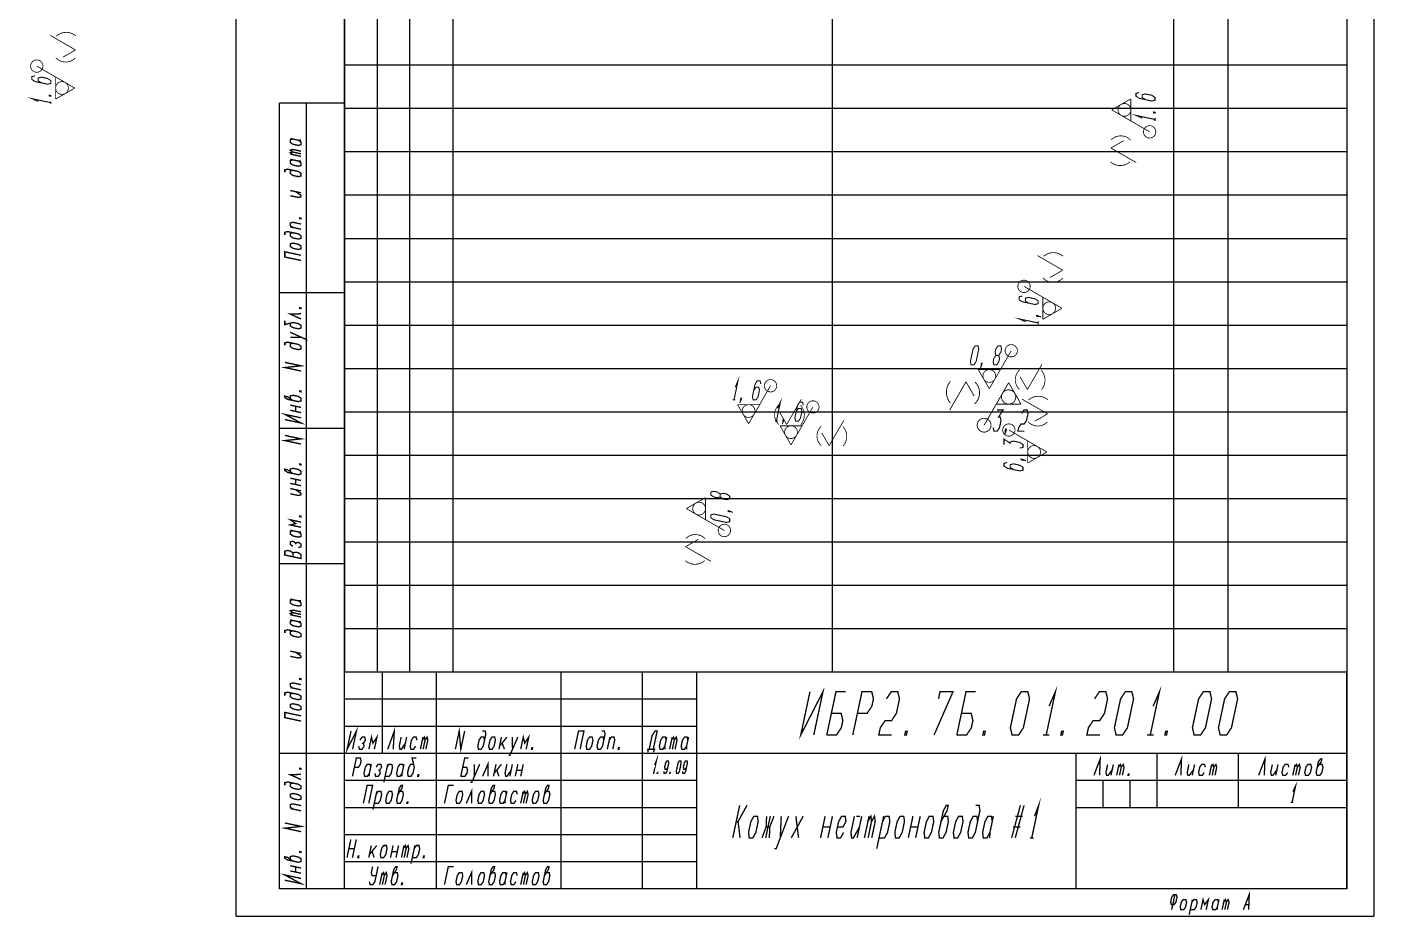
# Model space of a CAD drawing. Header units: millimetres. Extents: x -39 to 256, y 0 to 297.
# Drawn here: x -38.6 to 210, y 0 to 164.1 of the extents above; entities that cross this region are included whole.
import ezdxf

# ---------------------------------------------------------------- set-up
doc = ezdxf.new("R2010")
doc.units = ezdxf.units.MM
doc.header["$LTSCALE"] = 19.36
doc.layers.get('0').update_dxf_attribs({"linetype": 'CONTINUOUS'})
doc.layers.add('ALL_SURF_FIN', color=7, linetype='CONTINUOUS')

# ---------------------------------------------------------------- blocks, each defined once
blk = doc.blocks.new('SF0_BL0', base_point=(-33.45, 156.18))
at = {"layer": 'ALL_SURF_FIN', "color": 7, "linetype": 'CONTINUOUS', "const_width": 0.146}
for points in [[(-29.64, 159.83), (-34.31, 162.53)], [(-29.64, 159.83), (-31.99, 158.48)], [(-29.78, 152.8), (-36.79, 156.85)], [(-33.31, 150.76), (-33.31, 154.84)], [(-29.78, 152.8), (-33.31, 150.76)]]:
    blk.add_lwpolyline(points, dxfattribs=at)
for points in [[(-29.58, 162.42, 0.372459), (-33.17, 162.39)], [(-33.27, 158.39, 0.433164), (-29.66, 158.35)]]:
    blk.add_lwpolyline(points, format="xyb", dxfattribs=at)
for points in [[(-37.93, 156.85, 1), (-35.65, 156.85, 1)], [(-33.31, 152.8, 1), (-30.96, 152.8, 1)]]:
    blk.add_lwpolyline(points, format="xyb", close=True, dxfattribs=at)
at = {"layer": 'ALL_SURF_FIN', "color": 2, "linetype": 'CONTINUOUS', "const_width": 0.194}
for points in [[(-37.11, 155.05), (-37.69, 154.91), (-37.69, 154.39), (-37.11, 154), (-34.77, 153.51), (-34.19, 153.64), (-34.19, 154.17), (-34.77, 154.56), (-35.94, 154.8), (-36.52, 154.66), (-36.52, 154.14), (-35.94, 153.75)], [(-36.52, 150.33), (-37.69, 150.84), (-34.19, 150.1)], [(-34.19, 151.41), (-34.19, 151.28), (-34.48, 151.34), (-34.48, 151.47), (-34.19, 151.41)], [(-34.19, 149.84), (-34.19, 150.36)]]:
    blk.add_lwpolyline(points, dxfattribs=at)
blk = doc.blocks.new('SF0_BL1', base_point=(-33.74, 153.34))
at = {"layer": 'ALL_SURF_FIN', "color": 2, "linetype": 'CONTINUOUS'}
for points, const_width in [([(-29.78, 152.8), (-36.79, 156.85)], 0.146), ([(-37.11, 155.05), (-37.69, 154.91), (-37.69, 154.39), (-37.11, 154), (-34.77, 153.51), (-34.19, 153.64), (-34.19, 154.17), (-34.77, 154.56), (-35.94, 154.8), (-36.52, 154.66), (-36.52, 154.14), (-35.94, 153.75)], 0.194), ([(-29.78, 152.8), (-33.31, 150.76)], 0.146), ([(-36.52, 150.33), (-37.69, 150.84), (-34.19, 150.1)], 0.194), ([(-34.19, 151.41), (-34.19, 151.28), (-34.48, 151.34), (-34.48, 151.47), (-34.19, 151.41)], 0.194), ([(-34.19, 149.84), (-34.19, 150.36)], 0.194)]:
    blk.add_lwpolyline(points, dxfattribs=dict(at, const_width=const_width))
blk = doc.blocks.new('SF1_BL2', base_point=(165.25, 145.5))
at = {"layer": 'ALL_SURF_FIN', "color": 2, "linetype": 'CONTINUOUS', "const_width": 0.194}
for points in [[(166.65, 151.96), (166.07, 151.82), (166.07, 151.29), (166.65, 150.91), (168.98, 150.41), (169.57, 150.55), (169.57, 151.07), (168.98, 151.46), (167.82, 151.71), (167.23, 151.57), (167.23, 151.04), (167.82, 150.66)], [(167.23, 147.24), (166.07, 147.75), (169.57, 147)], [(169.57, 148.32), (169.57, 148.19), (169.28, 148.25), (169.28, 148.38), (169.57, 148.32)], [(169.57, 146.74), (169.57, 147.27)]]:
    blk.add_lwpolyline(points, dxfattribs=at)
at = {"layer": 'ALL_SURF_FIN', "color": 7, "linetype": 'CONTINUOUS', "const_width": 0.146}
for points in [[(161.58, 148.77), (165.11, 150.8)], [(165.11, 150.8), (165.11, 146.73)], [(161.58, 148.77), (168.59, 144.72)], [(161.44, 141.73), (163.79, 143.09)], [(161.44, 141.73), (166.11, 139.04)]]:
    blk.add_lwpolyline(points, dxfattribs=at)
for points in [[(162.76, 148.77, 1), (165.11, 148.77, 1)], [(167.45, 144.72, 1), (169.73, 144.72, 1)]]:
    blk.add_lwpolyline(points, format="xyb", close=True, dxfattribs=at)
for points in [[(165.07, 143.18, 0.433164), (161.46, 143.21)], [(161.38, 139.15, 0.372459), (164.97, 139.18)]]:
    blk.add_lwpolyline(points, format="xyb", dxfattribs=at)
blk = doc.blocks.new('SF1_BL3', base_point=(165.57, 148.34))
at = {"layer": 'ALL_SURF_FIN', "color": 2, "linetype": 'CONTINUOUS'}
for points, const_width in [([(166.65, 151.96), (166.07, 151.82), (166.07, 151.29), (166.65, 150.91), (168.98, 150.41), (169.57, 150.55), (169.57, 151.07), (168.98, 151.46), (167.82, 151.71), (167.23, 151.57), (167.23, 151.04), (167.82, 150.66)], 0.194), ([(161.58, 148.77), (165.11, 150.8)], 0.146), ([(161.58, 148.77), (168.59, 144.72)], 0.146), ([(167.23, 147.24), (166.07, 147.75), (169.57, 147)], 0.194), ([(169.57, 148.32), (169.57, 148.19), (169.28, 148.25), (169.28, 148.38), (169.57, 148.32)], 0.194), ([(169.57, 146.74), (169.57, 147.27)], 0.194)]:
    blk.add_lwpolyline(points, dxfattribs=dict(at, const_width=const_width))
blk = doc.blocks.new('SF4_BL6', base_point=(105.79, 90.61))
at = {"layer": 'ALL_SURF_FIN', "color": 2, "linetype": 'CONTINUOUS', "const_width": 0.194}
for points in [[(99.94, 93.68), (100.45, 94.85), (99.71, 91.35)], [(104.66, 94.26), (104.52, 94.85), (104, 94.85), (103.61, 94.26), (103.11, 91.93), (103.25, 91.35), (103.78, 91.35), (104.16, 91.93), (104.41, 93.1), (104.27, 93.68), (103.75, 93.68), (103.36, 93.1)], [(99.45, 91.35), (99.97, 91.35)], [(101.02, 91.35), (100.89, 91.35), (100.95, 91.64), (101.08, 91.64), (101.02, 91.35), (100.77, 90.76)]]:
    blk.add_lwpolyline(points, dxfattribs=at)
at = {"layer": 'ALL_SURF_FIN', "color": 7, "linetype": 'CONTINUOUS', "const_width": 0.146}
for points in [[(105.32, 93.95, 1), (107.59, 93.95, 1)], [(101.23, 89.29, 1), (103.58, 89.29, 1)]]:
    blk.add_lwpolyline(points, format="xyb", close=True, dxfattribs=at)
for points in [[(102.41, 86.94), (106.45, 93.95)], [(102.41, 86.94), (100.37, 90.46)], [(100.37, 90.46), (104.44, 90.46)], [(109.44, 86.8), (112.14, 91.47)], [(109.44, 86.8), (108.08, 89.15)]]:
    blk.add_lwpolyline(points, dxfattribs=at)
for points in [[(108, 90.42, 0.433164), (107.96, 86.82)], [(112.03, 86.73, 0.372459), (112, 90.33)]]:
    blk.add_lwpolyline(points, format="xyb", dxfattribs=at)
blk = doc.blocks.new('SF4_BL7', base_point=(102.95, 90.89))
at = {"layer": 'ALL_SURF_FIN', "color": 2, "linetype": 'CONTINUOUS'}
for points, const_width in [([(99.94, 93.68), (100.45, 94.85), (99.71, 91.35)], 0.194), ([(104.66, 94.26), (104.52, 94.85), (104, 94.85), (103.61, 94.26), (103.11, 91.93), (103.25, 91.35), (103.78, 91.35), (104.16, 91.93), (104.41, 93.1), (104.27, 93.68), (103.75, 93.68), (103.36, 93.1)], 0.194), ([(102.41, 86.94), (106.45, 93.95)], 0.146), ([(99.45, 91.35), (99.97, 91.35)], 0.194), ([(102.41, 86.94), (100.37, 90.46)], 0.146), ([(101.02, 91.35), (100.89, 91.35), (100.95, 91.64), (101.08, 91.64), (101.02, 91.35), (100.77, 90.76)], 0.194)]:
    blk.add_lwpolyline(points, dxfattribs=dict(at, const_width=const_width))
blk = doc.blocks.new('SF3_BL8', base_point=(97.96, 94.52))
at = {"layer": 'ALL_SURF_FIN', "color": 2, "linetype": 'CONTINUOUS', "const_width": 0.194}
for points in [[(92.11, 97.59), (92.62, 98.76), (91.88, 95.26)], [(96.83, 98.17), (96.69, 98.76), (96.16, 98.76), (95.78, 98.17), (95.28, 95.84), (95.42, 95.26), (95.95, 95.26), (96.33, 95.84), (96.58, 97.01), (96.44, 97.59), (95.92, 97.59), (95.53, 97.01)], [(91.61, 95.26), (92.14, 95.26)], [(93.19, 95.26), (93.06, 95.26), (93.12, 95.55), (93.25, 95.55), (93.19, 95.26), (92.93, 94.67)]]:
    blk.add_lwpolyline(points, dxfattribs=at)
at = {"layer": 'ALL_SURF_FIN', "color": 7, "linetype": 'CONTINUOUS', "const_width": 0.146}
for points in [[(94.58, 90.85), (98.62, 97.86)], [(101.61, 90.71), (104.31, 95.38)], [(94.58, 90.85), (92.54, 94.38)], [(92.54, 94.38), (96.61, 94.38)], [(101.61, 90.71), (100.25, 93.06)]]:
    blk.add_lwpolyline(points, dxfattribs=at)
for points in [[(97.48, 97.86, 1), (99.76, 97.86, 1)], [(93.4, 93.2, 1), (95.75, 93.2, 1)]]:
    blk.add_lwpolyline(points, format="xyb", close=True, dxfattribs=at)
for points in [[(100.17, 94.33, 0.433164), (100.13, 90.73)], [(104.2, 90.65, 0.372459), (104.17, 94.24)]]:
    blk.add_lwpolyline(points, format="xyb", dxfattribs=at)
blk = doc.blocks.new('SF3_BL9', base_point=(95.12, 94.8))
at = {"layer": 'ALL_SURF_FIN', "color": 2, "linetype": 'CONTINUOUS'}
for points, const_width in [([(92.11, 97.59), (92.62, 98.76), (91.88, 95.26)], 0.194), ([(94.58, 90.85), (98.62, 97.86)], 0.146), ([(96.83, 98.17), (96.69, 98.76), (96.16, 98.76), (95.78, 98.17), (95.28, 95.84), (95.42, 95.26), (95.95, 95.26), (96.33, 95.84), (96.58, 97.01), (96.44, 97.59), (95.92, 97.59), (95.53, 97.01)], 0.194), ([(91.61, 95.26), (92.14, 95.26)], 0.194), ([(93.19, 95.26), (93.06, 95.26), (93.12, 95.55), (93.25, 95.55), (93.19, 95.26), (92.93, 94.67)], 0.194), ([(94.58, 90.85), (92.54, 94.38)], 0.146)]:
    blk.add_lwpolyline(points, dxfattribs=dict(at, const_width=const_width))
blk = doc.blocks.new('SF5_BL10', base_point=(86.97, 71.92))
at = {"layer": 'ALL_SURF_FIN', "color": 7, "linetype": 'CONTINUOUS', "const_width": 0.146}
for points in [[(83.09, 75.19), (86.62, 77.23)], [(86.62, 77.23), (86.62, 73.16)], [(83.09, 75.19), (90.1, 71.15)], [(82.95, 68.16), (85.3, 69.52)], [(82.95, 68.16), (87.62, 65.46)]]:
    blk.add_lwpolyline(points, dxfattribs=at)
at = {"layer": 'ALL_SURF_FIN', "color": 2, "linetype": 'CONTINUOUS', "const_width": 0.194}
for points in [[(89.33, 77.87), (88.74, 78.26), (88.16, 78.38), (87.58, 78.24), (87.58, 77.72), (88.16, 77.33), (88.74, 77.21), (89.33, 77.35)], [(91.08, 76.97), (91.08, 77.5), (90.49, 77.89), (89.91, 78.01), (89.33, 77.87), (89.33, 77.35), (89.91, 76.96), (90.49, 76.84), (91.08, 76.97)], [(91.08, 74.74), (91.08, 74.61), (90.79, 74.67), (90.79, 74.81), (91.08, 74.74), (91.66, 74.49)], [(91.08, 72.77), (90.49, 72.64), (88.16, 73.13), (87.58, 73.52), (87.58, 74.04), (88.16, 74.18), (90.49, 73.69), (91.08, 73.3), (91.08, 72.77)]]:
    blk.add_lwpolyline(points, dxfattribs=at)
at = {"layer": 'ALL_SURF_FIN', "color": 7, "linetype": 'CONTINUOUS', "const_width": 0.146}
for points in [[(84.27, 75.19, 1), (86.62, 75.19, 1)], [(88.96, 71.15, 1), (91.24, 71.15, 1)]]:
    blk.add_lwpolyline(points, format="xyb", close=True, dxfattribs=at)
for points in [[(86.58, 69.6, 0.433164), (82.97, 69.64)], [(82.89, 65.57, 0.372459), (86.48, 65.6)]]:
    blk.add_lwpolyline(points, format="xyb", dxfattribs=at)
blk = doc.blocks.new('SF5_BL11', base_point=(87.38, 74.76))
at = {"layer": 'ALL_SURF_FIN', "color": 2, "linetype": 'CONTINUOUS'}
for points, const_width in [([(83.09, 75.19), (86.62, 77.23)], 0.146), ([(89.33, 77.87), (88.74, 78.26), (88.16, 78.38), (87.58, 78.24), (87.58, 77.72), (88.16, 77.33), (88.74, 77.21), (89.33, 77.35)], 0.194), ([(91.08, 76.97), (91.08, 77.5), (90.49, 77.89), (89.91, 78.01), (89.33, 77.87), (89.33, 77.35), (89.91, 76.96), (90.49, 76.84), (91.08, 76.97)], 0.194), ([(83.09, 75.19), (90.1, 71.15)], 0.146), ([(91.08, 74.74), (91.08, 74.61), (90.79, 74.67), (90.79, 74.81), (91.08, 74.74), (91.66, 74.49)], 0.194), ([(91.08, 72.77), (90.49, 72.64), (88.16, 73.13), (87.58, 73.52), (87.58, 74.04), (88.16, 74.18), (90.49, 73.69), (91.08, 73.3), (91.08, 72.77)], 0.194)]:
    blk.add_lwpolyline(points, dxfattribs=dict(at, const_width=const_width))
blk = doc.blocks.new('SF6_BL12', base_point=(142.11, 100.98))
at = {"layer": 'ALL_SURF_FIN', "color": 2, "linetype": 'CONTINUOUS', "const_width": 0.194}
for points in [[(135.64, 101.71), (135.5, 102.3), (136, 104.63), (136.38, 105.21), (136.91, 105.21), (137.05, 104.63), (136.55, 102.3), (136.17, 101.71), (135.64, 101.71)], [(140.74, 103.46), (141.12, 104.05), (141.25, 104.63), (141.11, 105.21), (140.58, 105.21), (140.2, 104.63), (140.07, 104.05), (140.21, 103.46)], [(137.61, 101.71), (137.48, 101.71), (137.54, 102.01), (137.67, 102.01), (137.61, 101.71), (137.35, 101.13)], [(139.84, 101.71), (140.37, 101.71), (140.75, 102.3), (140.88, 102.88), (140.74, 103.46), (140.21, 103.46), (139.83, 102.88), (139.7, 102.3), (139.84, 101.71)]]:
    blk.add_lwpolyline(points, dxfattribs=at)
at = {"layer": 'ALL_SURF_FIN', "color": 7, "linetype": 'CONTINUOUS', "const_width": 0.146}
for points in [[(141.91, 104.32, 1), (144.18, 104.32, 1)], [(137.82, 99.66, 1), (140.17, 99.66, 1)]]:
    blk.add_lwpolyline(points, format="xyb", close=True, dxfattribs=at)
for points in [[(139, 97.31), (143.04, 104.32)], [(139, 97.31), (136.96, 100.83)], [(136.96, 100.83), (141.03, 100.83)], [(146.03, 97.17), (144.67, 99.52)], [(146.03, 97.17), (148.73, 101.84)]]:
    blk.add_lwpolyline(points, dxfattribs=at)
for points in [[(144.59, 100.79, 0.433164), (144.55, 97.19)], [(148.62, 97.1, 0.372459), (148.59, 100.7)]]:
    blk.add_lwpolyline(points, format="xyb", dxfattribs=at)
blk = doc.blocks.new('SF6_BL13', base_point=(139.27, 101.26))
at = {"layer": 'ALL_SURF_FIN', "color": 2, "linetype": 'CONTINUOUS'}
for points, const_width in [([(135.64, 101.71), (135.5, 102.3), (136, 104.63), (136.38, 105.21), (136.91, 105.21), (137.05, 104.63), (136.55, 102.3), (136.17, 101.71), (135.64, 101.71)], 0.194), ([(140.74, 103.46), (141.12, 104.05), (141.25, 104.63), (141.11, 105.21), (140.58, 105.21), (140.2, 104.63), (140.07, 104.05), (140.21, 103.46)], 0.194), ([(137.61, 101.71), (137.48, 101.71), (137.54, 102.01), (137.67, 102.01), (137.61, 101.71), (137.35, 101.13)], 0.194), ([(139, 97.31), (143.04, 104.32)], 0.146), ([(139.84, 101.71), (140.37, 101.71), (140.75, 102.3), (140.88, 102.88), (140.74, 103.46), (140.21, 103.46), (139.83, 102.88), (139.7, 102.3), (139.84, 101.71)], 0.194), ([(139, 97.31), (136.96, 100.83)], 0.146)]:
    blk.add_lwpolyline(points, dxfattribs=dict(at, const_width=const_width))
blk = doc.blocks.new('SF7_BL14', base_point=(138.61, 93.74))
at = {"layer": 'ALL_SURF_FIN', "color": 7, "linetype": 'CONTINUOUS', "const_width": 0.163}
for points in [[(131.8, 98.65), (131.45, 98.14), (131.2, 97.56), (131.08, 96.95), (131.09, 96.32), (131.22, 95.71), (131.47, 95.14), (131.83, 94.63)], [(134.69, 98.58), (131.68, 93.35)], [(134.69, 98.58), (136.21, 95.95)], [(136.31, 94.53), (136.68, 94.95), (136.96, 95.44), (137.14, 95.97), (137.2, 96.53), (137.15, 97.1), (136.99, 97.64), (136.72, 98.13), (136.35, 98.56)], [(142.57, 98.43), (138.04, 90.58)], [(142.57, 98.43), (144.85, 94.48)], [(144.85, 94.48), (140.29, 94.48)]]:
    blk.add_lwpolyline(points, dxfattribs=at)
for points in [[(141.25, 95.79, 1), (143.88, 95.79, 1)], [(136.76, 90.58, 1), (139.31, 90.58, 1)]]:
    blk.add_lwpolyline(points, format="xyb", close=True, dxfattribs=at)
at = {"layer": 'ALL_SURF_FIN', "color": 2, "linetype": 'CONTINUOUS', "const_width": 0.218}
for points in [[(140.4, 93.4), (141.57, 93.4), (140.71, 92.1), (141, 92.1), (141.16, 91.45), (140.88, 90.14), (140.45, 89.49), (139.86, 89.49), (139.7, 90.14)], [(144.96, 92.75), (145.39, 93.4), (145.98, 93.4), (146.14, 92.75), (145.86, 91.45), (145.43, 90.79), (144.84, 90.79), (144.41, 90.14), (144.27, 89.49), (145.44, 89.49)], [(142.06, 89.49), (141.92, 89.49), (141.99, 89.81), (142.13, 89.81), (142.06, 89.49), (141.78, 88.83)]]:
    blk.add_lwpolyline(points, dxfattribs=at)
blk = doc.blocks.new('SF7_BL15', base_point=(142.09, 93.63))
at = {"layer": 'ALL_SURF_FIN', "color": 2, "linetype": 'CONTINUOUS'}
for points, const_width in [([(142.57, 98.43), (138.04, 90.58)], 0.163), ([(142.57, 98.43), (144.85, 94.48)], 0.163), ([(140.4, 93.4), (141.57, 93.4), (140.71, 92.1), (141, 92.1), (141.16, 91.45), (140.88, 90.14), (140.45, 89.49), (139.86, 89.49), (139.7, 90.14)], 0.218), ([(144.96, 92.75), (145.39, 93.4), (145.98, 93.4), (146.14, 92.75), (145.86, 91.45), (145.43, 90.79), (144.84, 90.79), (144.41, 90.14), (144.27, 89.49), (145.44, 89.49)], 0.218), ([(142.06, 89.49), (141.92, 89.49), (141.99, 89.81), (142.13, 89.81), (142.06, 89.49), (141.78, 88.83)], 0.218)]:
    blk.add_lwpolyline(points, dxfattribs=dict(at, const_width=const_width))
blk = doc.blocks.new('SF8_BL16', base_point=(148.74, 115.54))
at = {"layer": 'ALL_SURF_FIN', "color": 7, "linetype": 'CONTINUOUS', "const_width": 0.146}
for points in [[(152.55, 119.19), (147.87, 121.89)], [(152.55, 119.19), (150.2, 117.83)], [(152.41, 112.16), (145.4, 116.2)], [(148.88, 110.12), (148.88, 114.19)], [(152.41, 112.16), (148.88, 110.12)]]:
    blk.add_lwpolyline(points, dxfattribs=at)
for points in [[(152.61, 121.77, 0.372459), (149.02, 121.74)], [(148.92, 117.75, 0.433164), (152.53, 117.71)]]:
    blk.add_lwpolyline(points, format="xyb", dxfattribs=at)
for points in [[(144.26, 116.2, 1), (146.54, 116.2, 1)], [(148.88, 112.16, 1), (151.23, 112.16, 1)]]:
    blk.add_lwpolyline(points, format="xyb", close=True, dxfattribs=at)
at = {"layer": 'ALL_SURF_FIN', "color": 2, "linetype": 'CONTINUOUS', "const_width": 0.194}
for points in [[(145.08, 114.41), (144.5, 114.27), (144.5, 113.74), (145.08, 113.36), (147.42, 112.86), (148, 113), (148, 113.52), (147.42, 113.91), (146.25, 114.16), (145.67, 114.02), (145.67, 113.5), (146.25, 113.11)], [(145.67, 109.69), (144.5, 110.2), (148, 109.46)], [(148, 110.77), (148, 110.64), (147.71, 110.7), (147.71, 110.83), (148, 110.77), (148.58, 110.51)], [(148, 109.19), (148, 109.72)]]:
    blk.add_lwpolyline(points, dxfattribs=at)
blk = doc.blocks.new('SF8_BL17', base_point=(148.45, 112.7))
at = {"layer": 'ALL_SURF_FIN', "color": 2, "linetype": 'CONTINUOUS'}
for points, const_width in [([(145.08, 114.41), (144.5, 114.27), (144.5, 113.74), (145.08, 113.36), (147.42, 112.86), (148, 113), (148, 113.52), (147.42, 113.91), (146.25, 114.16), (145.67, 114.02), (145.67, 113.5), (146.25, 113.11)], 0.194), ([(152.41, 112.16), (145.4, 116.2)], 0.146), ([(152.41, 112.16), (148.88, 110.12)], 0.146), ([(145.67, 109.69), (144.5, 110.2), (148, 109.46)], 0.194), ([(148, 110.77), (148, 110.64), (147.71, 110.7), (147.71, 110.83), (148, 110.77), (148.58, 110.51)], 0.194), ([(148, 109.19), (148, 109.72)], 0.194)]:
    blk.add_lwpolyline(points, dxfattribs=dict(at, const_width=const_width))
blk = doc.blocks.new('SF9_BL18', base_point=(145.94, 88.76))
at = {"layer": 'ALL_SURF_FIN', "color": 7, "linetype": 'CONTINUOUS', "const_width": 0.146}
for points in [[(149.75, 92.67), (145.08, 95.37)], [(149.75, 92.67), (147.4, 91.32)], [(149.61, 85.64), (142.6, 89.69)], [(146.09, 83.61), (146.09, 87.68)], [(149.61, 85.64), (146.09, 83.61)]]:
    blk.add_lwpolyline(points, dxfattribs=at)
for points in [[(149.82, 95.26, 0.372459), (146.22, 95.23)], [(146.13, 91.23, 0.433164), (149.73, 91.19)]]:
    blk.add_lwpolyline(points, format="xyb", dxfattribs=at)
for points in [[(141.47, 89.69, 1), (143.74, 89.69, 1)], [(146.09, 85.64, 1), (148.44, 85.64, 1)]]:
    blk.add_lwpolyline(points, format="xyb", close=True, dxfattribs=at)
at = {"layer": 'ALL_SURF_FIN', "color": 2, "linetype": 'CONTINUOUS', "const_width": 0.194}
for points in [[(141.71, 86.97), (141.71, 88.02), (142.87, 87.24), (142.87, 87.51), (143.46, 87.65), (144.62, 87.4), (145.21, 87.01), (145.21, 86.49), (144.62, 86.35)], [(142.29, 83.69), (141.71, 83.55), (141.71, 83.03), (142.29, 82.64), (144.62, 82.15), (145.21, 82.29), (145.21, 82.81), (144.62, 83.2), (143.46, 83.45), (142.87, 83.31), (142.87, 82.78), (143.46, 82.4)], [(145.21, 84.25), (145.21, 84.12), (144.91, 84.19), (144.91, 84.32), (145.21, 84.25), (145.79, 84)]]:
    blk.add_lwpolyline(points, dxfattribs=at)
blk = doc.blocks.new('SF9_BL19', base_point=(145.66, 85.92))
at = {"layer": 'ALL_SURF_FIN', "color": 2, "linetype": 'CONTINUOUS'}
for points, const_width in [([(149.61, 85.64), (142.6, 89.69)], 0.146), ([(141.71, 86.97), (141.71, 88.02), (142.87, 87.24), (142.87, 87.51), (143.46, 87.65), (144.62, 87.4), (145.21, 87.01), (145.21, 86.49), (144.62, 86.35)], 0.194), ([(149.61, 85.64), (146.09, 83.61)], 0.146), ([(142.29, 83.69), (141.71, 83.55), (141.71, 83.03), (142.29, 82.64), (144.62, 82.15), (145.21, 82.29), (145.21, 82.81), (144.62, 83.2), (143.46, 83.45), (142.87, 83.31), (142.87, 82.78), (143.46, 82.4)], 0.194), ([(145.21, 84.25), (145.21, 84.12), (144.91, 84.19), (144.91, 84.32), (145.21, 84.25), (145.79, 84)], 0.194)]:
    blk.add_lwpolyline(points, dxfattribs=dict(at, const_width=const_width))

msp = doc.modelspace()

# ---------------------------------------------------------------- linework, layer by layer
at = {"color": 7, "linetype": 'CONTINUOUS'}
for p, q in [((0, 0), (0, 297)), ((210, 0), (210, 297)), ((20, 292), (20, 93)), ((20, 5), (20, 292)), ((26, 292), (26, 93)), ((32, 292), (32, 93)), ((40, 292), (40, 93)), ((110, 292), (110, 93)), ((173, 292), (173, 93)), ((183, 292), (183, 93)), ((205, 292), (205, 93)), ((205, 292), (205, 5)), ((20, 277), (20, 45)), ((26, 277), (26, 45)), ((32, 277), (32, 45)), ((40, 277), (40, 45)), ((110, 277), (110, 45)), ((173, 277), (173, 45)), ((183, 277), (183, 45)), ((205, 277), (205, 45)), ((205, 157), (20, 157)), ((110, 157), (20, 157)), ((205, 157), (128, 157)), ((20, 150), (8, 150)), ((8, 5), (8, 150)), ((13, 5), (13, 150)), ((20, 5), (20, 150)), ((205, 149), (20, 149)), ((205, 149), (20, 149)), ((205, 141), (20, 141)), ((205, 141), (20, 141)), ((205, 133), (20, 133)), ((205, 133), (20, 133)), ((205, 125), (20, 125)), ((205, 125), (20, 125)), ((205, 117), (20, 117)), ((205, 117), (20, 117)), ((20, 115), (8, 115)), ((205, 109), (20, 109)), ((205, 109), (20, 109)), ((205, 101), (20, 101)), ((205, 101), (20, 101)), ((205, 93), (20, 93)), ((205, 93), (20, 93)), ((20, 90), (8, 90)), ((205, 85), (20, 85)), ((205, 77), (20, 77)), ((205, 69), (20, 69)), ((20, 65), (8, 65)), ((205, 61), (20, 61)), ((205, 53), (20, 53)), ((205, 45), (20, 45)), ((20, 5), (20, 45)), ((205, 45), (20, 45)), ((27, 30), (27, 45)), ((37, 5), (37, 45)), ((60, 5), (60, 45)), ((75, 5), (75, 45)), ((85, 5), (85, 45)), ((205, 5), (205, 45)), ((85, 40), (20, 40)), ((85, 35), (20, 35)), ((20, 30), (8, 30)), ((205, 30), (20, 30)), ((155, 5), (155, 30)), ((170, 20), (170, 30)), ((185, 20), (185, 30)), ((85, 25), (20, 25)), ((205, 25), (155, 25)), ((160, 20), (160, 25)), ((165, 20), (165, 25)), ((85, 20), (20, 20)), ((205, 20), (155, 20)), ((85, 15), (20, 15)), ((85, 10), (20, 10)), ((20, 5), (8, 5)), ((205, 5), (20, 5)), ((0, 0), (210, 0))]:
    msp.add_line(p, q, dxfattribs=at)
at = {"color": 2, "linetype": 'CONTINUOUS', "const_width": 0.25}
for points in [[(9.99, 143.49), (11.49, 143.17), (11.99, 143.18)], [(10.49, 143.38), (9.99, 143.25), (9.99, 142.77), (10.49, 142.42), (11.49, 142.21), (11.99, 142.34), (11.99, 142.82), (11.49, 143.17)], [(10.49, 140.98), (9.99, 141.33), (10.49, 141.46), (11.99, 141.14)], [(10.49, 140.5), (9.99, 140.85), (10.49, 140.98), (11.99, 140.66)], [(11.99, 140.18), (9.99, 140.61)], [(9.99, 139.65), (11.49, 139.33), (11.99, 139.34)], [(10.49, 139.54), (9.99, 139.41), (9.99, 138.93), (10.49, 138.58), (11.49, 138.37), (11.99, 138.5), (11.99, 138.98), (11.49, 139.33)], [(10.49, 137.62), (9.99, 137.49), (9.99, 137.01), (10.49, 136.66), (11.49, 136.45), (11.99, 136.58), (11.99, 137.06), (11.49, 137.41), (9.49, 137.83), (8.99, 137.7), (8.99, 137.22)], [(9.99, 133.89), (11.99, 133.46)], [(9.99, 132.93), (11.49, 132.61), (11.99, 132.74), (11.99, 132.98), (10.99, 133.67)], [(10.49, 127.06), (9.99, 127.41), (9.99, 127.89), (10.49, 128.02), (11.99, 127.7)], [(11.99, 126.74), (9.99, 127.17)], [(11.99, 128.78), (11.99, 128.66), (11.74, 128.71), (11.74, 128.83), (11.99, 128.78)], [(10.49, 126.1), (9.99, 125.97), (9.99, 125.49), (10.49, 125.14), (11.49, 124.93), (11.99, 125.06), (11.99, 125.54), (11.49, 125.89), (9.49, 126.31), (8.99, 126.18), (8.99, 125.7)], [(11.49, 123.01), (11.99, 123.14), (11.99, 123.62), (11.49, 123.97), (10.49, 124.18), (9.99, 124.05), (9.99, 123.57), (10.49, 123.22), (11.49, 123.01)], [(11.99, 120.98), (8.99, 121.62), (8.99, 122.58), (11.99, 121.94)], [(11.99, 112.22), (11.99, 112.1), (11.74, 112.15), (11.74, 112.27), (11.99, 112.22)], [(9.99, 109.41), (9.99, 108.93), (10.49, 108.58), (11.49, 108.37), (11.99, 108.5), (11.99, 108.98), (11.49, 109.33), (10.49, 109.54), (8.99, 109.14), (8.99, 109.86)], [(11.99, 110.18), (9.99, 111.09), (11.99, 111.14)], [(12.99, 106.13), (12.99, 106.37), (9.99, 107.73)], [(9.99, 106.77), (11.99, 106.82)], [(10.49, 105.7), (9.99, 105.57), (9.99, 105.09), (10.49, 104.74), (11.49, 104.53), (11.99, 104.66), (11.99, 105.14), (11.49, 105.49), (9.49, 105.91), (8.99, 105.78), (8.99, 105.3)], [(11.99, 100.58), (8.99, 101.22), (11.99, 101.54), (8.99, 102.18)], [(11.99, 96.86), (11.99, 96.74), (11.74, 96.79), (11.74, 96.91), (11.99, 96.86)], [(10.49, 95.14), (9.49, 95.83), (8.99, 95.94), (8.99, 95.7), (9.49, 95.35), (11.49, 94.93), (11.99, 95.06), (11.99, 95.54), (11.49, 95.89), (10.49, 96.1), (9.99, 95.97), (9.99, 95.49)], [(8.99, 91.62), (11.99, 90.98), (8.99, 92.58), (11.99, 91.94)], [(9.99, 94.29), (11.99, 93.86)], [(11.99, 92.9), (9.99, 93.33)], [(10.99, 93.11), (10.99, 94.07)], [(11.99, 87.1), (8.99, 87.74), (11.99, 88.06), (8.99, 88.7)], [(10.49, 81.66), (9.49, 82.35), (8.99, 82.46), (8.99, 82.22), (9.49, 81.87), (11.49, 81.45), (11.99, 81.58), (11.99, 82.06), (11.49, 82.41), (10.49, 82.62), (9.99, 82.49), (9.99, 82.01)], [(11.99, 83.38), (11.99, 83.26), (11.74, 83.31), (11.74, 83.43), (11.99, 83.38)], [(9.99, 80.81), (11.99, 80.38)], [(11.99, 79.42), (9.99, 79.85)], [(10.99, 79.63), (10.99, 80.59)], [(9.99, 78.89), (11.99, 78.46)], [(9.99, 77.93), (11.49, 77.61), (11.99, 77.74), (11.99, 77.98), (10.99, 78.67)], [(11.99, 71.74), (9.99, 72.17), (10.99, 72.43), (9.99, 73.13), (11.99, 72.7)], [(11.99, 73.78), (11.99, 73.66), (11.74, 73.71), (11.74, 73.83), (11.99, 73.78)], [(9.99, 71.21), (11.49, 70.89), (11.99, 70.9)], [(10.49, 71.1), (9.99, 70.97), (9.99, 70.49), (10.49, 70.14), (11.49, 69.93), (11.99, 70.06), (11.99, 70.54), (11.49, 70.89)], [(11.99, 65.98), (11.99, 66.7), (11.49, 67.05), (10.99, 67.15), (10.49, 67.02), (9.99, 67.37), (9.49, 67.47), (8.99, 67.34), (8.99, 66.62), (11.99, 65.98)], [(11.49, 68.01), (11.99, 68.14), (11.99, 68.62), (11.49, 68.97), (10.99, 68.83), (10.49, 69.18), (9.99, 69.05), (9.99, 68.57), (10.49, 68.22)], [(10.49, 66.3), (10.49, 67.02)], [(10.99, 68.59), (10.99, 68.83)], [(9.99, 58.49), (11.49, 58.17), (11.99, 58.18)], [(10.49, 58.38), (9.99, 58.25), (9.99, 57.77), (10.49, 57.42), (11.49, 57.21), (11.99, 57.34), (11.99, 57.82), (11.49, 58.17)], [(10.49, 55.98), (9.99, 56.33), (10.49, 56.46), (11.99, 56.14)], [(10.49, 55.5), (9.99, 55.85), (10.49, 55.98), (11.99, 55.66)], [(11.99, 55.18), (9.99, 55.61)], [(9.99, 54.65), (11.49, 54.33), (11.99, 54.34)], [(10.49, 52.62), (9.99, 52.49), (9.99, 52.01), (10.49, 51.66), (11.49, 51.45), (11.99, 51.58), (11.99, 52.06), (11.49, 52.41), (9.49, 52.83), (8.99, 52.7), (8.99, 52.22)], [(10.49, 54.54), (9.99, 54.41), (9.99, 53.93), (10.49, 53.58), (11.49, 53.37), (11.99, 53.5), (11.99, 53.98), (11.49, 54.33)], [(9.99, 48.89), (11.99, 48.46)], [(9.99, 47.93), (11.49, 47.61), (11.99, 47.74), (11.99, 47.98), (10.99, 48.67)], [(10.49, 42.06), (9.99, 42.41), (9.99, 42.89), (10.49, 43.02), (11.99, 42.7)], [(11.99, 41.74), (9.99, 42.17)], [(11.99, 43.78), (11.99, 43.66), (11.74, 43.71), (11.74, 43.83), (11.99, 43.78)], [(105.9, 41.41), (104.2, 33.41), (108.3, 41.41), (106.6, 33.41)], [(150.03, 38.74), (151.2, 41.41), (149.5, 33.41)], [(169.23, 38.74), (170.4, 41.41), (168.7, 33.41)], [(10.49, 41.1), (9.99, 40.97), (9.99, 40.49), (10.49, 40.14), (11.49, 39.93), (11.99, 40.06), (11.99, 40.54), (11.49, 40.89), (9.49, 41.31), (8.99, 41.18), (8.99, 40.7)], [(109, 33.41), (110.7, 41.41), (112.5, 41.41)], [(113.8, 33.41), (115.5, 41.41), (117.3, 41.41), (117.62, 40.08), (117.33, 38.74), (116.45, 37.41), (114.65, 37.41)], [(120.02, 40.08), (120.9, 41.41), (122.1, 41.41), (122.42, 40.08), (121.85, 37.41), (120.97, 36.08), (119.77, 36.08), (118.88, 34.74), (118.6, 33.41), (121, 33.41)], [(128.8, 33.41), (132.3, 41.41), (129.9, 41.41), (129.62, 40.08)], [(133, 33.41), (134.7, 41.41), (136.5, 41.41)], [(143.2, 33.41), (142.88, 34.74), (144.02, 40.08), (144.9, 41.41), (146.1, 41.41), (146.42, 40.08), (145.28, 34.74), (144.4, 33.41), (143.2, 33.41)], [(158.42, 40.08), (159.3, 41.41), (160.5, 41.41), (160.82, 40.08), (160.25, 37.41), (159.37, 36.08), (158.17, 36.08), (157.28, 34.74), (157, 33.41), (159.4, 33.41)], [(162.4, 33.41), (162.08, 34.74), (163.22, 40.08), (164.1, 41.41), (165.3, 41.41), (165.62, 40.08), (164.48, 34.74), (163.6, 33.41), (162.4, 33.41)], [(176.8, 33.41), (176.48, 34.74), (177.62, 40.08), (178.5, 41.41), (179.7, 41.41), (180.02, 40.08), (178.88, 34.74), (178, 33.41), (176.8, 33.41)], [(181.6, 33.41), (181.28, 34.74), (182.42, 40.08), (183.3, 41.41), (184.5, 41.41), (184.82, 40.08), (183.68, 34.74), (182.8, 33.41), (181.6, 33.41)], [(11.99, 35.98), (8.99, 36.62), (8.99, 37.58), (11.99, 36.94)], [(11.49, 38.01), (11.99, 38.14), (11.99, 38.62), (11.49, 38.97), (10.49, 39.18), (9.99, 39.05), (9.99, 38.57), (10.49, 38.22), (11.49, 38.01)], [(109, 33.41), (110.8, 33.41), (111.68, 34.74), (111.97, 36.08), (111.65, 37.41), (109.85, 37.41)], [(133, 33.41), (134.8, 33.41), (135.68, 34.74), (135.97, 36.08), (135.65, 37.41), (133.85, 37.41)], [(21.2, 34.14), (20.49, 30.79), (22.2, 34.14), (21.49, 30.79)], [(27.98, 30.79), (29.19, 34.14), (28.99, 30.79)], [(40.46, 30.79), (41.17, 34.14), (41.46, 30.79), (42.18, 34.14)], [(22.61, 31.35), (22.75, 30.79), (23.25, 30.79), (23.62, 31.35), (23.49, 31.9), (23.86, 32.46), (23.72, 33.02), (23.22, 33.02), (22.85, 32.46)], [(24.5, 30.79), (24.98, 33.02), (25.24, 31.9), (25.98, 33.02), (25.51, 30.79)], [(30.46, 33.02), (30.11, 31.35), (30.24, 30.79), (30.49, 30.79), (31.23, 31.9)], [(31.47, 33.02), (30.99, 30.79)], [(33.36, 32.46), (33.23, 33.02), (32.73, 33.02), (32.36, 32.46), (32.12, 31.35), (32.25, 30.79), (32.75, 30.79), (33.12, 31.35)], [(34.01, 30.79), (34.48, 33.02)], [(34.37, 32.46), (34.74, 33.02), (34.87, 32.46), (34.51, 30.79)], [(34.87, 32.46), (35.24, 33.02), (35.37, 32.46), (35.02, 30.79)], [(45.84, 32.46), (45.71, 33.02), (45.21, 33.02), (44.84, 32.46), (44.6, 31.35), (44.73, 30.79), (45.23, 30.79), (45.6, 31.35), (46.08, 33.58), (45.95, 34.14), (45.44, 34.14)], [(46.61, 31.35), (46.74, 30.79), (47.24, 30.79), (47.61, 31.35), (47.85, 32.46), (47.72, 33.02), (47.22, 33.02), (46.85, 32.46), (46.61, 31.35)], [(48.97, 33.02), (48.5, 30.79)], [(48.62, 31.35), (49.98, 33.02)], [(50.27, 29.67), (50.52, 29.67), (51.99, 33.02)], [(50.98, 33.02), (51.01, 30.79)], [(52.52, 30.79), (52.99, 33.02), (53.26, 31.9), (54, 33.02), (53.52, 30.79)], [(62.47, 30.79), (63.19, 34.14), (64.19, 34.14), (63.48, 30.79)], [(64.6, 31.35), (64.74, 30.79), (65.24, 30.79), (65.61, 31.35), (65.85, 32.46), (65.71, 33.02), (65.21, 33.02), (64.84, 32.46), (64.6, 31.35)], [(67.86, 32.46), (67.72, 33.02), (67.22, 33.02), (66.85, 32.46), (66.61, 31.35), (66.75, 30.79), (67.25, 30.79), (67.62, 31.35), (68.09, 33.58), (67.96, 34.14), (67.46, 34.14)], [(68.5, 30.79), (68.98, 33.02)], [(68.86, 32.46), (69.23, 33.02), (69.73, 33.02), (69.87, 32.46), (69.51, 30.79)], [(76.23, 30.79), (76.77, 33.3), (77.32, 34.14), (77.7, 34.14), (76.98, 30.79)], [(79.35, 32.46), (79.22, 33.02), (78.72, 33.02), (78.35, 32.46), (78.11, 31.35), (78.24, 30.79), (78.74, 30.79), (79.11, 31.35)], [(79.47, 33.02), (79.11, 31.35), (79.12, 30.79)], [(80, 30.79), (80.47, 33.02)], [(80.36, 32.46), (80.73, 33.02), (80.86, 32.46), (80.5, 30.79)], [(80.86, 32.46), (81.23, 33.02), (81.36, 32.46), (81.01, 30.79)], [(83.37, 32.46), (83.24, 33.02), (82.74, 33.02), (82.37, 32.46), (82.13, 31.35), (82.26, 30.79), (82.76, 30.79), (83.13, 31.35)], [(83.49, 33.02), (83.13, 31.35), (83.14, 30.79)], [(123.7, 33.41), (123.4, 33.41), (123.54, 34.08), (123.84, 34.08), (123.7, 33.41)], [(138.1, 33.41), (137.8, 33.41), (137.94, 34.08), (138.24, 34.08), (138.1, 33.41)], [(148.9, 33.41), (150.1, 33.41)], [(152.5, 33.41), (152.2, 33.41), (152.34, 34.08), (152.64, 34.08), (152.5, 33.41)], [(168.1, 33.41), (169.3, 33.41)], [(171.7, 33.41), (171.4, 33.41), (171.54, 34.08), (171.84, 34.08), (171.7, 33.41)], [(23.23, 31.9), (23.49, 31.9)], [(49.11, 31.9), (49.51, 30.79)], [(54.66, 30.79), (54.53, 30.79), (54.59, 31.07), (54.71, 31.07), (54.66, 30.79)], [(70.64, 30.79), (70.52, 30.79), (70.57, 31.07), (70.7, 31.07), (70.64, 30.79)], [(75.99, 30.23), (75.98, 30.79), (77.24, 30.79), (76.99, 30.23)], [(77.24, 27.86), (77.54, 28.62), (77.05, 26.32)], [(11.99, 27.22), (11.99, 27.1), (11.74, 27.15), (11.74, 27.27), (11.99, 27.22)], [(21.47, 25.79), (22.18, 29.14), (22.93, 29.14), (23.06, 28.58), (22.94, 28.02), (22.57, 27.46), (21.82, 27.46)], [(24.84, 27.46), (24.7, 28.02), (24.2, 28.02), (23.83, 27.46), (23.59, 26.35), (23.73, 25.79), (24.23, 25.79), (24.6, 26.35)], [(24.95, 28.02), (24.6, 26.35), (24.61, 25.79)], [(25.6, 26.35), (25.74, 25.79), (26.24, 25.79), (26.61, 26.35), (26.48, 26.9), (26.85, 27.46), (26.71, 28.02), (26.21, 28.02), (25.84, 27.46)], [(27.26, 24.67), (27.97, 28.02)], [(27.49, 25.79), (28.25, 25.79), (28.62, 26.35), (28.86, 27.46), (28.72, 28.02), (28.22, 28.02), (27.85, 27.46)], [(30.87, 27.46), (30.73, 28.02), (30.23, 28.02), (29.86, 27.46), (29.62, 26.35), (29.76, 25.79), (30.26, 25.79), (30.63, 26.35)], [(30.98, 28.02), (30.63, 26.35), (30.64, 25.79)], [(32.74, 28.02), (32.24, 28.02), (31.87, 27.46), (31.63, 26.35), (31.77, 25.79), (32.27, 25.79), (32.64, 26.35), (32.88, 27.46), (32.48, 29.14), (33.23, 29.14)], [(41.46, 25.79), (42.18, 29.14), (42.93, 29.14)], [(41.46, 25.79), (42.22, 25.79), (42.59, 26.35), (42.71, 26.9), (42.57, 27.46), (41.82, 27.46)], [(43.24, 24.67), (43.49, 24.67), (44.95, 28.02)], [(43.95, 28.02), (43.98, 25.79)], [(45.49, 25.79), (46.46, 28.02), (46.49, 25.79)], [(47.97, 28.02), (47.49, 25.79)], [(47.61, 26.35), (48.97, 28.02)], [(49.98, 28.02), (49.62, 26.35), (49.76, 25.79), (50.01, 25.79), (50.75, 26.9)], [(50.98, 28.02), (50.51, 25.79)], [(51.52, 25.79), (51.99, 28.02)], [(52.99, 28.02), (52.52, 25.79)], [(78.93, 26.71), (78.99, 26.32), (79.28, 26.32), (79.51, 26.71), (79.83, 28.24), (79.77, 28.62), (79.48, 28.62), (79.26, 28.24), (79.09, 27.47), (79.16, 27.09), (79.44, 27.09), (79.67, 27.47)], [(81.29, 26.32), (81.23, 26.71), (81.56, 28.24), (81.78, 28.62), (82.07, 28.62), (82.13, 28.24), (81.81, 26.71), (81.58, 26.32), (81.29, 26.32)], [(82.38, 26.71), (82.44, 26.32), (82.73, 26.32), (82.96, 26.71), (83.28, 28.24), (83.22, 28.62), (82.93, 28.62), (82.71, 28.24), (82.54, 27.47), (82.61, 27.09), (82.89, 27.09), (83.12, 27.47)], [(158.3, 25.97), (159.46, 28.97), (159.35, 25.97)], [(160.83, 27.97), (160.51, 26.47), (160.66, 25.97), (160.93, 25.97), (161.66, 26.97)], [(161.88, 27.97), (161.45, 25.97)], [(162.5, 25.97), (162.93, 27.97)], [(162.82, 27.47), (163.19, 27.97), (163.34, 27.47), (163.03, 25.97)], [(163.34, 27.47), (163.71, 27.97), (163.87, 27.47), (163.55, 25.97)], [(173.3, 25.97), (174.46, 28.97), (174.35, 25.97)], [(175.83, 27.97), (175.51, 26.47), (175.66, 25.97), (175.92, 25.97), (176.66, 26.97)], [(176.88, 27.97), (176.45, 25.97)], [(178.87, 27.47), (178.71, 27.97), (178.19, 27.97), (177.82, 27.47), (177.61, 26.47), (177.76, 25.97), (178.29, 25.97), (178.66, 26.47)], [(179.6, 25.97), (180.03, 27.97)], [(179.92, 27.47), (180.29, 27.97), (180.44, 27.47), (180.12, 25.97)], [(180.44, 27.47), (180.81, 27.97), (180.97, 27.47), (180.65, 25.97)], [(188.7, 25.97), (189.86, 28.97), (189.75, 25.97)], [(191.23, 27.97), (190.91, 26.47), (191.06, 25.97), (191.32, 25.97), (192.06, 26.97)], [(192.28, 27.97), (191.85, 25.97)], [(194.27, 27.47), (194.11, 27.97), (193.59, 27.97), (193.22, 27.47), (193.01, 26.47), (193.16, 25.97), (193.69, 25.97), (194.06, 26.47)], [(195, 25.97), (195.43, 27.97)], [(195.32, 27.47), (195.69, 27.97), (195.84, 27.47), (195.52, 25.97)], [(195.84, 27.47), (196.21, 27.97), (196.37, 27.47), (196.05, 25.97)], [(197.21, 26.47), (197.36, 25.97), (197.89, 25.97), (198.26, 26.47), (198.47, 27.47), (198.31, 27.97), (197.79, 27.97), (197.42, 27.47), (197.21, 26.47)], [(199.52, 27.47), (200.26, 28.47), (200.36, 28.97), (200.1, 28.97), (199.73, 28.47), (199.31, 26.47), (199.46, 25.97), (199.99, 25.97), (200.36, 26.47), (200.57, 27.47), (200.41, 27.97), (199.89, 27.97)], [(10.49, 24.54), (9.99, 24.41), (9.99, 23.93), (10.49, 23.58), (11.49, 23.37), (11.99, 23.5), (11.99, 23.98), (11.49, 24.33), (9.49, 24.75), (8.99, 24.62), (8.99, 24.14)], [(11.99, 25.18), (9.99, 26.09), (11.99, 26.14)], [(26.22, 26.9), (26.48, 26.9)], [(33.65, 25.79), (33.52, 25.79), (33.58, 26.07), (33.71, 26.07), (33.65, 25.79)], [(48.11, 26.9), (48.5, 25.79)], [(51.75, 26.9), (52.76, 26.9)], [(76.91, 26.32), (77.2, 26.32)], [(77.77, 26.32), (77.7, 26.32), (77.74, 26.52), (77.81, 26.52), (77.77, 26.32)], [(80.07, 26.32), (80, 26.32), (80.04, 26.52), (80.11, 26.52), (80.07, 26.32)], [(164.73, 25.97), (164.6, 25.97), (164.65, 26.22), (164.78, 26.22), (164.73, 25.97)], [(195.03, 22.97), (195.51, 23.97), (194.87, 20.97)], [(11.49, 21.45), (11.99, 21.58), (11.99, 22.06), (11.49, 22.41), (10.49, 22.62), (9.99, 22.49), (9.99, 22.01), (10.49, 21.66), (11.49, 21.45)], [(23.48, 20.79), (24.19, 24.14), (25.19, 24.14), (24.48, 20.79)], [(25.25, 19.67), (25.96, 23.02)], [(25.48, 20.79), (26.24, 20.79), (26.61, 21.35), (26.85, 22.46), (26.71, 23.02), (26.21, 23.02), (25.84, 22.46)], [(27.61, 21.35), (27.75, 20.79), (28.25, 20.79), (28.62, 21.35), (28.86, 22.46), (28.72, 23.02), (28.22, 23.02), (27.85, 22.46), (27.61, 21.35)], [(29.86, 22.46), (30.6, 23.58), (30.72, 24.14), (30.47, 24.14), (30.1, 23.58), (29.62, 21.35), (29.76, 20.79), (30.26, 20.79), (30.63, 21.35), (30.87, 22.46), (30.73, 23.02), (30.23, 23.02)], [(38.45, 20.79), (39.16, 24.14), (40.17, 24.14)], [(40.58, 21.35), (40.71, 20.79), (41.21, 20.79), (41.58, 21.35), (41.82, 22.46), (41.69, 23.02), (41.19, 23.02), (40.82, 22.46), (40.58, 21.35)], [(42.47, 20.79), (43.45, 23.02), (43.48, 20.79)], [(44.6, 21.35), (44.73, 20.79), (45.23, 20.79), (45.6, 21.35), (45.84, 22.46), (45.71, 23.02), (45.21, 23.02), (44.84, 22.46), (44.6, 21.35)], [(46.85, 22.46), (47.59, 23.58), (47.7, 24.14), (47.45, 24.14), (47.08, 23.58), (46.61, 21.35), (46.74, 20.79), (47.24, 20.79), (47.61, 21.35), (47.85, 22.46), (47.72, 23.02), (47.22, 23.02)], [(49.86, 22.46), (49.73, 23.02), (49.23, 23.02), (48.86, 22.46), (48.62, 21.35), (48.75, 20.79), (49.25, 20.79), (49.62, 21.35)], [(49.98, 23.02), (49.62, 21.35), (49.63, 20.79)], [(51.87, 22.46), (51.74, 23.02), (51.24, 23.02), (50.87, 22.46), (50.63, 21.35), (50.76, 20.79), (51.26, 20.79), (51.63, 21.35)], [(52.52, 20.79), (52.99, 23.02)], [(52.88, 22.46), (53.25, 23.02), (53.38, 22.46), (53.02, 20.79)], [(53.38, 22.46), (53.75, 23.02), (53.88, 22.46), (53.52, 20.79)], [(54.65, 21.35), (54.78, 20.79), (55.28, 20.79), (55.65, 21.35), (55.89, 22.46), (55.76, 23.02), (55.26, 23.02), (54.89, 22.46), (54.65, 21.35)], [(56.9, 22.46), (57.64, 23.58), (57.75, 24.14), (57.5, 24.14), (57.13, 23.58), (56.66, 21.35), (56.79, 20.79), (57.29, 20.79), (57.66, 21.35), (57.9, 22.46), (57.77, 23.02), (57.27, 23.02)], [(10.49, 19.74), (9.99, 20.09), (9.99, 20.57), (10.49, 20.7), (11.99, 20.38)], [(11.99, 19.42), (9.99, 19.85)], [(31.64, 20.79), (31.52, 20.79), (31.57, 21.07), (31.7, 21.07), (31.64, 20.79)], [(91.65, 14.43), (92.93, 20.43)], [(92.29, 17.43), (92.63, 17.43), (94.28, 20.43)], [(130.09, 17.43), (131.19, 19.43), (131.4, 20.43), (131.06, 20.43), (130.51, 19.43), (129.66, 15.43), (129.79, 14.43), (130.46, 14.43), (131.01, 15.43), (131.44, 17.43), (131.31, 18.43), (130.64, 18.43)], [(136.84, 17.43), (136.71, 18.43), (136.04, 18.43), (135.49, 17.43), (135.06, 15.43), (135.19, 14.43), (135.86, 14.43), (136.41, 15.43), (137.26, 19.43), (137.14, 20.43), (136.46, 20.43)], [(143.12, 14.43), (144.73, 20.43)], [(143.79, 14.43), (145.41, 20.43)], [(147.34, 18.43), (148.11, 20.43), (146.83, 14.43)], [(194.61, 20.97), (195.13, 20.97)], [(93, 14.43), (92.63, 17.43)], [(94.56, 15.43), (94.69, 14.43), (95.36, 14.43), (95.91, 15.43), (96.34, 17.43), (96.21, 18.43), (95.54, 18.43), (94.99, 17.43), (94.56, 15.43)], [(97.05, 14.43), (97.81, 16.43), (97.9, 18.43)], [(98.58, 18.43), (97.73, 14.43)], [(99.25, 18.43), (98.49, 16.43), (98.4, 14.43)], [(99.32, 12.43), (99.66, 12.43), (101.95, 18.43)], [(100.6, 18.43), (100.42, 14.43)], [(102.45, 14.43), (104.65, 18.43)], [(103.3, 18.43), (103.8, 14.43)], [(107.85, 14.43), (108.7, 18.43)], [(110.05, 18.43), (109.2, 14.43)], [(110.98, 16.43), (111.99, 16.43), (112.54, 17.43), (112.41, 18.43), (111.74, 18.43), (111.19, 17.43), (110.76, 15.43), (110.89, 14.43), (111.56, 14.43), (112.11, 15.43)], [(114.1, 18.43), (113.46, 15.43), (113.59, 14.43), (113.92, 14.43), (115.03, 16.43)], [(114.44, 18.43), (115.11, 18.43)], [(115.45, 18.43), (114.6, 14.43)], [(115.95, 14.43), (116.8, 18.43)], [(116.59, 17.43), (117.14, 18.43), (117.26, 17.43), (116.63, 14.43)], [(117.26, 17.43), (117.81, 18.43), (117.94, 17.43), (117.3, 14.43)], [(118.22, 12.43), (119.5, 18.43)], [(118.65, 14.43), (119.66, 14.43), (120.21, 15.43), (120.64, 17.43), (120.51, 18.43), (119.84, 18.43), (119.29, 17.43)], [(121.56, 15.43), (121.69, 14.43), (122.36, 14.43), (122.91, 15.43), (123.34, 17.43), (123.21, 18.43), (122.54, 18.43), (121.99, 17.43), (121.56, 15.43)], [(124.05, 14.43), (124.9, 18.43)], [(126.25, 18.43), (125.4, 14.43)], [(126.96, 15.43), (127.09, 14.43), (127.76, 14.43), (128.31, 15.43), (128.74, 17.43), (128.61, 18.43), (127.94, 18.43), (127.39, 17.43), (126.96, 15.43)], [(132.36, 15.43), (132.49, 14.43), (133.16, 14.43), (133.71, 15.43), (134.14, 17.43), (134.01, 18.43), (133.34, 18.43), (132.79, 17.43), (132.36, 15.43)], [(139.54, 17.43), (139.41, 18.43), (138.74, 18.43), (138.19, 17.43), (137.76, 15.43), (137.89, 14.43), (138.56, 14.43), (139.11, 15.43)], [(139.75, 18.43), (139.11, 15.43), (139.07, 14.43)], [(143.8, 18.43), (145.15, 18.43)], [(11.99, 15.58), (8.99, 16.22), (11.99, 16.54), (8.99, 17.18)], [(97.81, 16.43), (98.49, 16.43)], [(108.28, 16.43), (109.63, 16.43)], [(124.48, 16.43), (125.83, 16.43)], [(143.38, 16.43), (144.73, 16.43)], [(20.46, 10.79), (21.17, 14.14)], [(20.82, 12.46), (21.82, 12.46)], [(22.18, 14.14), (21.47, 10.79)], [(24.95, 13.02), (24.48, 10.79)], [(24.6, 11.35), (25.96, 13.02)], [(26.61, 11.35), (26.74, 10.79), (27.24, 10.79), (27.61, 11.35), (27.85, 12.46), (27.72, 13.02), (27.22, 13.02), (26.85, 12.46), (26.61, 11.35)], [(28.5, 10.79), (28.97, 13.02)], [(29.98, 13.02), (29.51, 10.79)], [(30.51, 10.79), (30.98, 13.02)], [(30.87, 12.46), (31.24, 13.02), (31.37, 12.46), (31.01, 10.79)], [(31.37, 12.46), (31.74, 13.02), (31.87, 12.46), (31.52, 10.79)], [(32.28, 9.67), (32.99, 13.02)], [(32.52, 10.79), (33.27, 10.79), (33.64, 11.35), (33.88, 12.46), (33.75, 13.02), (33.25, 13.02), (32.88, 12.46)], [(146.49, 14.43), (147.17, 14.43)], [(10.49, 10.14), (9.49, 10.83), (8.99, 10.94), (8.99, 10.7), (9.49, 10.35), (11.49, 9.93), (11.99, 10.06), (11.99, 10.54), (11.49, 10.89), (10.49, 11.1), (9.99, 10.97), (9.99, 10.49)], [(11.99, 11.86), (11.99, 11.74), (11.74, 11.79), (11.74, 11.91), (11.99, 11.86)], [(22.6, 10.79), (22.47, 10.79), (22.53, 11.07), (22.65, 11.07), (22.6, 10.79)], [(25.09, 11.9), (25.48, 10.79)], [(28.74, 11.9), (29.74, 11.9)], [(34.66, 10.79), (34.53, 10.79), (34.59, 11.07), (34.71, 11.07), (34.66, 10.79)], [(8.99, 6.62), (11.99, 5.98), (8.99, 7.58), (11.99, 6.94)], [(9.99, 9.29), (11.99, 8.86)], [(11.99, 7.9), (9.99, 8.33)], [(10.99, 8.11), (10.99, 9.07)], [(24.6, 6.35), (24.73, 5.79), (25.23, 5.79), (25.6, 6.35), (26.2, 9.14)], [(25.19, 9.14), (24.95, 8.02), (25.09, 7.46), (25.84, 7.46)], [(26.49, 5.79), (26.96, 8.02)], [(26.85, 7.46), (27.22, 8.02), (27.35, 7.46), (26.99, 5.79)], [(27.35, 7.46), (27.72, 8.02), (27.85, 7.46), (27.49, 5.79)], [(28.86, 7.46), (29.6, 8.58), (29.71, 9.14), (29.46, 9.14), (29.09, 8.58), (28.62, 6.35), (28.75, 5.79), (29.25, 5.79), (29.62, 6.35), (29.86, 7.46), (29.73, 8.02), (29.23, 8.02)], [(38.45, 5.79), (39.16, 9.14), (40.17, 9.14)], [(40.58, 6.35), (40.71, 5.79), (41.21, 5.79), (41.58, 6.35), (41.82, 7.46), (41.69, 8.02), (41.19, 8.02), (40.82, 7.46), (40.58, 6.35)], [(42.47, 5.79), (43.45, 8.02), (43.48, 5.79)], [(44.6, 6.35), (44.73, 5.79), (45.23, 5.79), (45.6, 6.35), (45.84, 7.46), (45.71, 8.02), (45.21, 8.02), (44.84, 7.46), (44.6, 6.35)], [(46.85, 7.46), (47.59, 8.58), (47.7, 9.14), (47.45, 9.14), (47.08, 8.58), (46.61, 6.35), (46.74, 5.79), (47.24, 5.79), (47.61, 6.35), (47.85, 7.46), (47.72, 8.02), (47.22, 8.02)], [(49.86, 7.46), (49.73, 8.02), (49.23, 8.02), (48.86, 7.46), (48.62, 6.35), (48.75, 5.79), (49.25, 5.79), (49.62, 6.35)], [(49.98, 8.02), (49.62, 6.35), (49.63, 5.79)], [(51.87, 7.46), (51.74, 8.02), (51.24, 8.02), (50.87, 7.46), (50.63, 6.35), (50.76, 5.79), (51.26, 5.79), (51.63, 6.35)], [(52.52, 5.79), (52.99, 8.02)], [(52.88, 7.46), (53.25, 8.02), (53.38, 7.46), (53.02, 5.79)], [(53.38, 7.46), (53.75, 8.02), (53.88, 7.46), (53.52, 5.79)], [(54.65, 6.35), (54.78, 5.79), (55.28, 5.79), (55.65, 6.35), (55.89, 7.46), (55.76, 8.02), (55.26, 8.02), (54.89, 7.46), (54.65, 6.35)], [(56.9, 7.46), (57.64, 8.58), (57.75, 9.14), (57.5, 9.14), (57.13, 8.58), (56.66, 6.35), (56.79, 5.79), (57.29, 5.79), (57.66, 6.35), (57.9, 7.46), (57.77, 8.02), (57.27, 8.02)], [(30.64, 5.79), (30.51, 5.79), (30.57, 6.07), (30.69, 6.07), (30.64, 5.79)], [(173.25, 3.97), (173, 3.97), (172.66, 3.51), (172.46, 2.57), (172.6, 2.11), (173.09, 2.11), (173.44, 2.57), (173.64, 3.51), (173.49, 3.97), (173.25, 3.97), (172.65, 1.17)], [(174.22, 1.64), (174.36, 1.17), (174.86, 1.17), (175.2, 1.64), (175.4, 2.57), (175.25, 3.04), (174.76, 3.04), (174.42, 2.57), (174.22, 1.64)], [(175.88, 0.24), (176.48, 3.04)], [(176.08, 1.17), (176.82, 1.17), (177.16, 1.64), (177.36, 2.57), (177.21, 3.04), (176.72, 3.04), (176.38, 2.57)], [(178.04, 1.17), (178.44, 3.04), (178.73, 2.11), (179.42, 3.04), (179.02, 1.17)], [(181.28, 2.57), (181.13, 3.04), (180.64, 3.04), (180.3, 2.57), (180.1, 1.64), (180.25, 1.17), (180.74, 1.17), (181.08, 1.64)], [(181.38, 3.04), (181.08, 1.64), (181.1, 1.17)], [(181.96, 1.17), (182.36, 3.04)], [(182.26, 2.57), (182.6, 3.04), (182.75, 2.57), (182.45, 1.17)], [(182.75, 2.57), (183.09, 3.04), (183.24, 2.57), (182.94, 1.17)], [(185.88, 1.17), (186.97, 3.97), (186.86, 1.17)], [(186.32, 2.11), (186.81, 2.11)]]:
    msp.add_lwpolyline(points, dxfattribs=at)

# ---------------------------------------------------------------- block references
at = {"layer": 'ALL_SURF_FIN', "color": 2, "linetype": 'CONTINUOUS'}
for name, p in [('SF0_BL0', (-33.45, 156.18)), ('SF0_BL1', (-33.74, 153.34)), ('SF1_BL2', (165.25, 145.5)), ('SF1_BL3', (165.57, 148.34)), ('SF8_BL16', (148.74, 115.54)), ('SF8_BL17', (148.45, 112.7)), ('SF6_BL12', (142.11, 100.98)), ('SF6_BL13', (139.27, 101.26)), ('SF3_BL8', (97.96, 94.52)), ('SF3_BL9', (95.12, 94.8)), ('SF7_BL14', (138.61, 93.74)), ('SF7_BL15', (142.09, 93.63)), ('SF4_BL6', (105.79, 90.61)), ('SF4_BL7', (102.95, 90.89)), ('SF9_BL18', (145.94, 88.76)), ('SF9_BL19', (145.66, 85.92)), ('SF5_BL10', (86.97, 71.92)), ('SF5_BL11', (87.38, 74.76))]:
    msp.add_blockref(name, p, dxfattribs=at)

doc.saveas('drawing.dxf')
